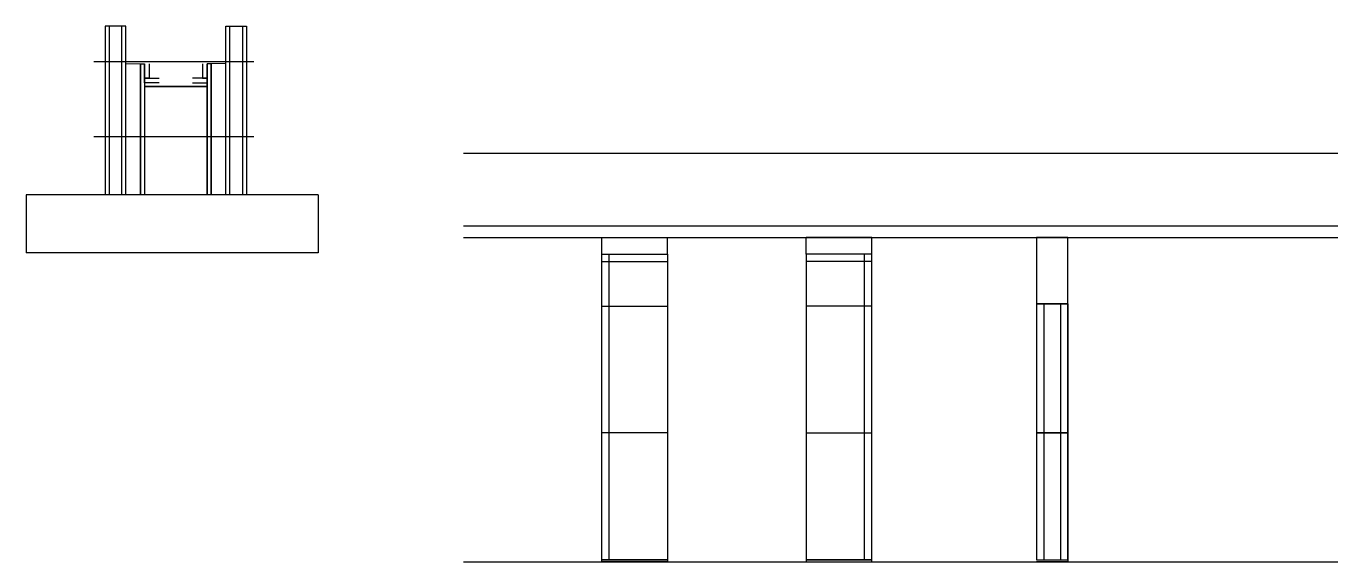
# Model space of a CAD drawing. Header units: metres. Extents: x 19367 to 20627, y 531 to 1046.
import ezdxf

# ---------------------------------------------------------------- set-up
doc = ezdxf.new("R2010")
doc.units = ezdxf.units.M
for name, color, linetype in [('CHAPA', 7, 'Continuous'), ('COTA', 7, 'Continuous'), ('Hachura', 7, 'Continuous'), ('Madeira', 7, 'Continuous'), ('NIVEL 1° PAV.', 7, 'Continuous'), ('NIVEL 2° PAV.', 7, 'Continuous'), ('Nível', 7, 'Continuous'), ('Painéis', 7, 'Continuous'), ('Perfil Metálico', 7, 'Continuous'), ('SARR_2.2x7', 7, 'Continuous'), ('SARRAFO', 7, 'Continuous')]:
    doc.layers.add(name, color=color, linetype=linetype)

msp = doc.modelspace()

# ---------------------------------------------------------------- linework, layer by layer
at = {"layer": 'CHAPA', "color": 7, "lineweight": 25}
for points in [[(19476.8, 884.2), (19476.8, 1010.2), (19480.8, 1010.2), (19480.8, 884.2)], [(19476.8, 884.2), (19476.8, 1010.2), (19480.8, 1010.2), (19480.8, 884.2)], [(19544.8, 884.2), (19544.8, 1010.2), (19540.8, 1010.2), (19540.8, 884.2)], [(19544.8, 884.2), (19544.8, 1010.2), (19540.8, 1010.2), (19540.8, 884.2)], [(19480.8, 991.8), (19480.8, 988.2), (19540.8, 988.2), (19540.8, 991.8)], [(19480.8, 991.8), (19480.8, 988.2), (19540.8, 988.2), (19540.8, 991.8)]]:
    msp.add_lwpolyline(points, dxfattribs=at)
at = {"layer": 'COTA', "color": 7, "lineweight": 25}
for p, q in [((19367.1, 884.2), (19367.1, 828.2)), ((19647.4, 884.2), (19367.1, 884.2)), ((19647.4, 884.2), (19647.4, 828.2)), ((19920.1, 827.1), (19920.1, 843.1)), ((19920.1, 843.1), (19983.1, 843.1)), ((19983.1, 827.1), (19983.1, 843.1)), ((20179.4, 843.1), (20116.4, 843.1)), ((20116.4, 827.1), (20116.4, 843.1)), ((20179.4, 827.1), (20179.4, 843.1)), ((19647.4, 828.2), (19367.1, 828.2))]:
    msp.add_line(p, q, dxfattribs=at)
msp.add_lwpolyline([(20367.7, 779.1), (20367.7, 843.1), (20337.7, 843.1), (20337.7, 779.1)], dxfattribs=at)
at = {"layer": 'Hachura', "color": 7, "lineweight": 25}
for p, q in [((19432, 1012.2), (19585.8, 1012.2)), ((19432, 940.2), (19585.8, 940.2))]:
    msp.add_line(p, q, dxfattribs=at)
at = {"layer": 'Madeira', "color": 7, "lineweight": 25}
for points in [[(19462.8, 884.2), (19462.8, 1010.3), (19476.8, 1010.2), (19476.8, 884.2)], [(19558.8, 884.2), (19558.8, 1010.3), (19544.8, 1010.2), (19544.8, 884.2)]]:
    msp.add_lwpolyline(points, dxfattribs=at)
at = {"layer": 'NIVEL 1° PAV.', "color": 7, "lineweight": 25}
msp.add_line((19787.1, 924.1), (20627, 924.1), dxfattribs=at)
at = {"layer": 'NIVEL 2° PAV.', "color": 7, "lineweight": 25}
msp.add_line((19787.1, 854.1), (20627, 854.1), dxfattribs=at)
at = {"layer": 'Nível', "color": 7, "lineweight": 25}
for p, q in [((19787.1, 843.1), (20627, 843.1)), ((19787.1, 531.1), (20627, 531.1))]:
    msp.add_line(p, q, dxfattribs=at)
at = {"layer": 'Painéis', "color": 7, "lineweight": 25}
for p, q in [((19920.1, 531.1), (19920.1, 827.1)), ((19920.1, 827.1), (19983.1, 827.1)), ((19983.1, 827.1), (19983.1, 531.1)), ((20116.4, 827.1), (20116.4, 531.1)), ((20179.4, 827.1), (20116.4, 827.1)), ((20179.4, 531.1), (20179.4, 827.1)), ((19920.1, 777.1), (19983.1, 777.1)), ((20179.4, 777.1), (20116.4, 777.1)), ((20337.7, 779.1), (20337.7, 533.1)), ((20337.7, 779.1), (20367.7, 779.1)), ((20367.7, 779.1), (20337.7, 779.1)), ((20367.7, 779.1), (20337.7, 779.1)), ((20367.7, 779.1), (20337.7, 779.1)), ((20367.7, 533.1), (20367.7, 779.1)), ((20367.7, 779.1), (20367.7, 533.1)), ((19983.1, 655.1), (19920.1, 655.1)), ((20116.4, 655.1), (20179.4, 655.1)), ((20337.7, 655.1), (20367.7, 655.1)), ((20367.7, 655.1), (20337.7, 655.1)), ((20367.7, 655.1), (20337.7, 655.1)), ((20367.7, 655.1), (20337.7, 655.1)), ((19983.1, 533.1), (19920.1, 533.1)), ((20116.4, 533.1), (20179.4, 533.1)), ((20337.7, 533.1), (20367.7, 533.1))]:
    msp.add_line(p, q, dxfattribs=at)
for points in [[(19540.8, 884.2), (19540.8, 988.2), (19480.8, 988.2), (19480.8, 884.2)], [(19920.1, 533.1), (19983.1, 533.1), (19983.1, 531.1), (19920.1, 531.1)], [(20179.4, 533.1), (20116.4, 533.1), (20116.4, 531.1), (20179.4, 531.1)], [(20337.7, 533.1), (20367.7, 533.1), (20367.7, 531.1), (20337.7, 531.1)]]:
    msp.add_lwpolyline(points, dxfattribs=at)
at = {"layer": 'Perfil Metálico', "color": 7, "lineweight": 25}
for points in [[(19462.8, 884.2), (19462.8, 1046.2), (19442.8, 1046.2), (19442.8, 884.2)], [(19458.8, 884.2), (19458.8, 1046.2), (19446.8, 1046.2), (19446.8, 884.2)], [(19558.8, 884.2), (19558.8, 1046.2), (19578.8, 1046.2), (19578.8, 884.2)], [(19562.8, 884.2), (19562.8, 1046.2), (19574.8, 1046.2), (19574.8, 884.2)]]:
    msp.add_lwpolyline(points, dxfattribs=at)
at = {"layer": 'SARR_2.2x7', "color": 7, "lineweight": 25}
for p, q in [((19920.1, 820.1), (19983.1, 820.1)), ((19927.1, 777.1), (19927.1, 827.1)), ((20179.4, 820.1), (20116.4, 820.1)), ((20172.4, 777.1), (20172.4, 827.1)), ((19927.1, 655.1), (19927.1, 777.1)), ((20172.4, 655.1), (20172.4, 777.1)), ((20344.7, 779.1), (20344.7, 533.1)), ((20344.7, 779.1), (20344.7, 779.1)), ((20344.7, 779.1), (20344.7, 779.1)), ((20360.7, 779.1), (20360.7, 533.1)), ((20360.7, 779.1), (20360.7, 779.1)), ((20360.7, 779.1), (20360.7, 779.1)), ((19927.1, 533.1), (19927.1, 655.1)), ((20172.4, 533.1), (20172.4, 655.1)), ((20344.7, 655.1), (20344.7, 655.1)), ((20344.7, 655.1), (20344.7, 655.1)), ((20360.7, 655.1), (20360.7, 655.1)), ((20360.7, 655.1), (20360.7, 655.1)), ((19927.1, 533.1), (19927.1, 533.1)), ((19976.1, 533.1), (19976.1, 533.1)), ((20123.4, 533.1), (20123.4, 533.1)), ((20172.4, 533.1), (20172.4, 533.1))]:
    msp.add_line(p, q, dxfattribs=at)
at = {"layer": 'SARRAFO', "color": 7, "lineweight": 25}
for points in [[(19485.2, 1010.2), (19485.2, 996.2), (19480.8, 996.2), (19480.8, 1010.2)], [(19536.4, 1010.2), (19536.4, 996.2), (19540.8, 996.2), (19540.8, 1010.2)], [(19494.8, 991.8), (19480.8, 991.8), (19480.8, 996.2), (19494.8, 996.2)], [(19526.8, 991.8), (19540.8, 991.8), (19540.8, 996.2), (19526.8, 996.2)]]:
    msp.add_lwpolyline(points, dxfattribs=at)

doc.saveas('drawing.dxf')
